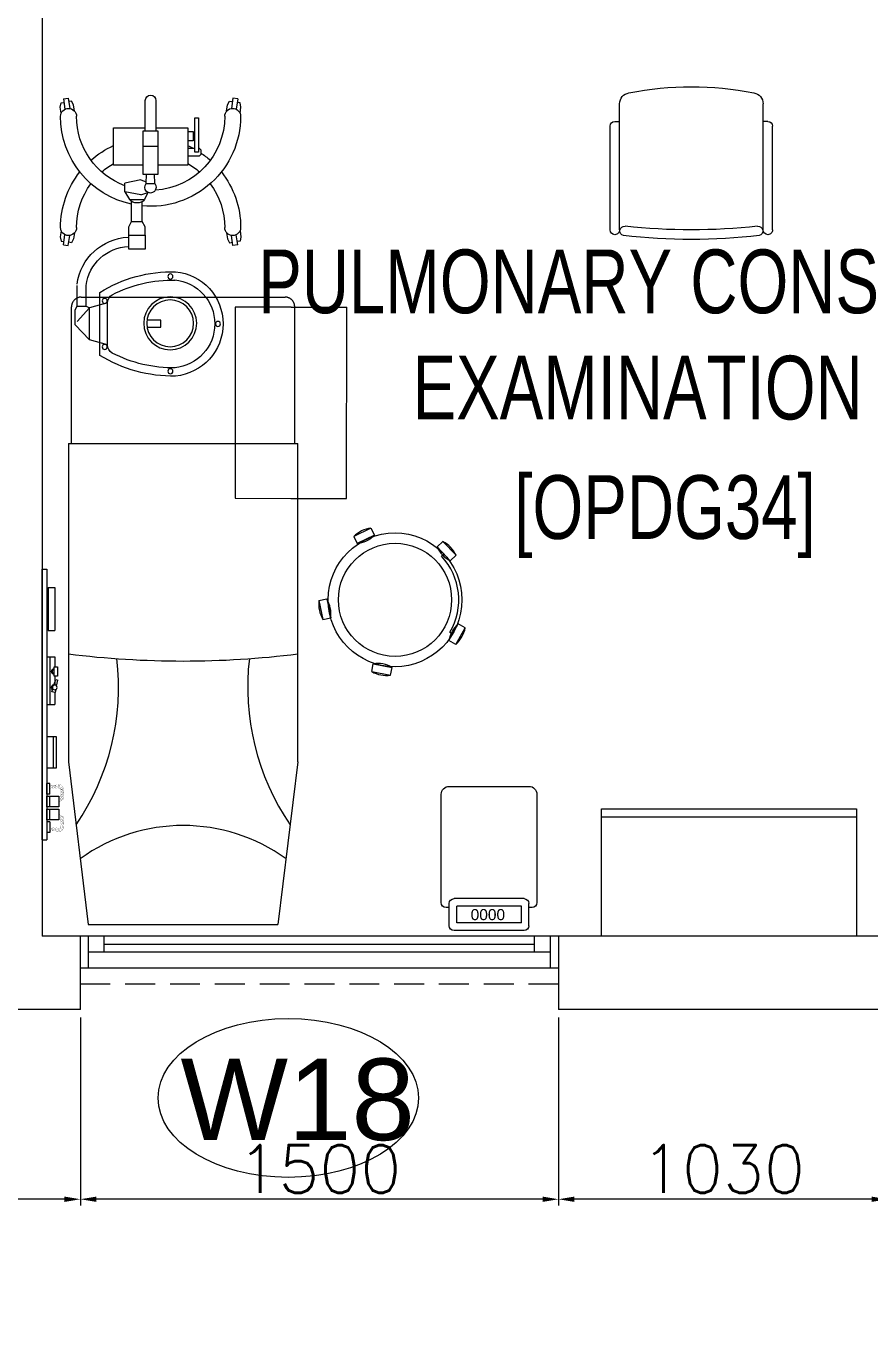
# Model space of a CAD drawing. Header units: millimetres. Extents: x -2143172 to 5255, y -610845 to 279739.
# Drawn here: x -1136854 to -1134207, y -595618 to -591531 of the extents above; entities that cross this region are included whole.
import ezdxf

# ---------------------------------------------------------------- set-up
doc = ezdxf.new("R2010")
doc.units = ezdxf.units.MM
doc.header["$LTSCALE"] = 30
doc.linetypes.add('HIDDEN', pattern=[9.525, 6.35, -3.175])
doc.linetypes.add('HIDDEN2', pattern=[0.1875, 0.125, -0.0625])
doc.layers.get('0').update_dxf_attribs({"lineweight": 5})
doc.layers.get('Defpoints').update_dxf_attribs({"lineweight": 5})
for name, color, linetype, lineweight in [('72_EGR_BASE_TEXT', 7, 'Continuous', 5), ('Al Window tag', 5, 'Continuous', 5), ('Aluminum', 7, 'Continuous', 5), ('dims.', 152, 'Continuous', 5), ('LOADING', 163, 'Continuous', 5), ('Proj', 7, 'HIDDEN2', 5), ('Walls', 32, 'Continuous', 5)]:
    doc.layers.add(name, color=color, linetype=linetype, lineweight=lineweight)
doc.styles.add('SIMPLEX', font='SIMPLEX.shx', dxfattribs={"height": 150})
doc.styles.get("Standard").update_dxf_attribs({"font": ''})
doc.styles.add('TTLB-A0-JeddahDP$0$swis721', font='swiss.ttf')
doc.styles.add('X3G_ENTITY_2587E0', font='swisscl.ttf', dxfattribs={"height": 200})
doc.styles.add('X3G_ENTITY_258862', font='swisscl.ttf', dxfattribs={"height": 200})
doc.styles.get('Standard').set_extended_font_data('@Arial Unicode MS')
doc.dimstyles.new('Buk', dxfattribs={"dimtxt": 150, "dimasz": 50, "dimexe": 20, "dimexo": 25, "dimgap": 20, "dimtad": 1, "dimdec": 0, "dimrnd": 5, "dimdsep": 46, "dimtxsty": 'SIMPLEX', "dimcen": 0, "dimdle": 20, "dimclrd": 256, "dimclre": 256, "dimclrt": 256, "dimadec": 0, "dimazin": 0, "dimtfac": 0.0075, "dimtdec": 0, "dimtmove": 1, "dimatfit": 2, "dimldrblk": 'ARCHTICK', "dimfxl": 1, "dimtolj": 1, "dimtzin": 0, "dimlwd": -1, "dimlwe": -1, "dimarcsym": 0})

# ---------------------------------------------------------------- blocks, each defined once
blk = doc.blocks.new('*D782')
at = {"layer": 'Defpoints', "color": 0, "transparency": 16777216}
for p in [(-1135184, -594618.1), (-1135184, -595214), (-1134151.8, -595618.1)]:
    blk.add_point(p, dxfattribs=at)
at = {"layer": 'dims.', "linetype": 'Continuous', "transparency": 16777216}
for p, q in [((-1135184, -594643.1), (-1135184, -595234)), ((-1134151.8, -595593.1), (-1134151.8, -595194))]:
    blk.add_line(p, q, dxfattribs=at)
at = {"layer": 'dims.', "transparency": 16777216}
blk.add_line((-1134201.8, -595214), (-1135134, -595214), dxfattribs=at)
for points in [[(-1135134, -595205.7), (-1135134, -595222.4), (-1135184, -595214)], [(-1134201.8, -595205.7), (-1134201.8, -595222.4), (-1134151.8, -595214)]]:
    blk.add_solid(points, dxfattribs=at)
at = {"layer": 'dims.', "transparency": 16777216, "insert": (-1134667.9, -595119), "char_height": 150, "attachment_point": 5, "style": 'SIMPLEX'}
blk.add_mtext('\\A1;1030', dxfattribs=at)
blk = doc.blocks.new('_ArchTick')
at = {"color": 0, "linetype": 'ByBlock', "const_width": 0.15}
blk.add_lwpolyline([(-0.5, -0.5), (0.5, 0.5)], dxfattribs=at)
blk = doc.blocks.new('*D783')
at = {"layer": 'Defpoints', "color": 0, "transparency": 16777216}
for p in [(-1136684, -594618.1), (-1135184, -594618.1), (-1136684, -595214)]:
    blk.add_point(p, dxfattribs=at)
at = {"layer": 'dims.', "linetype": 'Continuous', "transparency": 16777216}
for p, q in [((-1136684, -594643.1), (-1136684, -595234)), ((-1135184, -594643.1), (-1135184, -595234))]:
    blk.add_line(p, q, dxfattribs=at)
at = {"layer": 'dims.', "transparency": 16777216}
blk.add_line((-1135234, -595214), (-1136634, -595214), dxfattribs=at)
for points in [[(-1136634, -595205.7), (-1136634, -595222.4), (-1136684, -595214)], [(-1135234, -595205.7), (-1135234, -595222.4), (-1135184, -595214)]]:
    blk.add_solid(points, dxfattribs=at)
at = {"layer": 'dims.', "transparency": 16777216, "insert": (-1135934, -595119), "char_height": 150, "attachment_point": 5, "style": 'SIMPLEX'}
blk.add_mtext('\\A1;1500', dxfattribs=at)
blk = doc.blocks.new('*D784')
at = {"layer": 'Defpoints', "color": 0, "transparency": 16777216}
for p in [(-1137544, -594618.1), (-1136684, -594618.1), (-1137544, -595214)]:
    blk.add_point(p, dxfattribs=at)
at = {"layer": 'dims.', "linetype": 'Continuous', "transparency": 16777216}
for p, q in [((-1137544, -594643.1), (-1137544, -595234)), ((-1136684, -594643.1), (-1136684, -595234))]:
    blk.add_line(p, q, dxfattribs=at)
at = {"layer": 'dims.', "transparency": 16777216}
blk.add_line((-1136734, -595214), (-1137494, -595214), dxfattribs=at)
for points in [[(-1137494, -595205.7), (-1137494, -595222.4), (-1137544, -595214)], [(-1136734, -595205.7), (-1136734, -595222.4), (-1136684, -595214)]]:
    blk.add_solid(points, dxfattribs=at)
at = {"layer": 'dims.', "transparency": 16777216, "insert": (-1137114, -595119), "char_height": 150, "attachment_point": 5, "style": 'SIMPLEX'}
blk.add_mtext('\\A1;860', dxfattribs=at)
blk = doc.blocks.new('A$C69883648')
at = {"layer": 'Al Window tag'}
blk.add_ellipse((0, 0), major_axis=(408.6, 0), ratio=0.610025, dxfattribs=at)
at = {"layer": 'Al Window tag', "insert": (-338.2, 123.8, 0), "char_height": 256, "attachment_point": 1, "style": 'TTLB-A0-JeddahDP$0$swis721'}
blk.add_mtext_dynamic_manual_height_columns('W18', width=1569.457, gutter_width=9406.5, heights=[480.3], dxfattribs=at)
blk = doc.blocks.new('GF21016-P')
at = {"color": 0, "extrusion": (-1.24384e-09, -1.20261e-09, -1)}
for p, q in [((0.0128, 0.0179), (0.0128, 0.4136)), ((0.4628, 0.0179), (0.4628, 0.4136)), ((-0.0172, 0.0179), (-0.0172, 0.3435)), ((-0.0022, 0.3585), (0.0128, 0.3585)), ((0.4778, 0.3585), (0.4628, 0.3585)), ((0.4928, 0.0179), (0.4928, 0.3435)), ((0.4778, 0.0029), (0.4778, 0.0029))]:
    blk.add_line(p, q, dxfattribs=at)
for centre, radius, start, end in [((-0.2378, -0.5362), 1.0036, 78.7568, 101.2432), ((-0.0478, 0.4136), 0.035, 0, 80.6557), ((-0.4278, 0.4136), 0.035, 99.3443, 180), ((0.0022, 0.3435), 0.015, 0, 90), ((-0.4778, 0.3435), 0.015, 90, 180), ((0.0022, 0.0179), 0.015, 270, 0), ((0.0022, 0.0179), 0.015, 180, 270), ((-0.0284, 0.0145), 0.015, 284.3864, 95.5209), ((-0.2378, 1.8734), 1.8855, 263.5119, 276.4881), ((-0.2378, 1.8928), 1.8749, 263.6341, 276.3659), ((-0.4471, 0.0145), 0.015, 84.4791, 255.6136), ((-0.4778, 0.0179), 0.015, 270, 0), ((-0.4778, 0.0179), 0.015, 180, 270)]:
    blk.add_arc(centre, radius, start, end, dxfattribs=at)
blk = doc.blocks.new('GF21027-P')
at = {"color": 0}
for p, q in [((0.4, 0.4), (-0.4, 0.4)), ((-0.4, 0.4), (-0.4, 0)), ((0.4, 0), (0.4, 0.4)), ((-0.4, 0.025), (0.4, 0.025)), ((-0.4, 0), (0.4, 0))]:
    blk.add_line(p, q, dxfattribs=at)
blk = doc.blocks.new('HF13461A-P')
at = {"layer": 'LOADING'}
for p, q in [((0.2579, 0.4503), (0.0379, 0.4503)), ((0.0229, 0.4353), (0.0229, 0.3653)), ((0.2493, 0.4266), (0.0466, 0.4266)), ((0.0466, 0.4266), (0.0466, 0.3739)), ((0.2493, 0.4266), (0.2493, 0.3739)), ((0.2729, 0.4353), (0.2729, 0.3653)), ((0.0229, 0.3778), (0.0129, 0.3778)), ((0.2493, 0.3739), (0.0466, 0.3739)), ((0.2829, 0.3778), (0.2729, 0.3778)), ((-0.0021, 0.3628), (-0.0021, 0.0228)), ((0.2579, 0.3503), (0.0379, 0.3503)), ((0.2979, 0.0228), (0.2979, 0.3628)), ((0.0229, -0.0022), (0.2729, -0.0022))]:
    blk.add_line(p, q, dxfattribs=at)
for centre, radius, start, end in [((0.0379, 0.4353), 0.015, 90, 180), ((0.2579, 0.4353), 0.015, 0, 90), ((0.0129, 0.3628), 0.015, 90, 180), ((0.2829, 0.3628), 0.015, 0, 90), ((0.0379, 0.3653), 0.015, 180, 270), ((0.2579, 0.3653), 0.015, 270, 0), ((0.0229, 0.0228), 0.025, 180, 270), ((0.2729, 0.0228), 0.025, 270, 0)]:
    blk.add_arc(centre, radius, start, end, dxfattribs=at)
blk.add_text('0000', height=0.03477, dxfattribs=at).set_placement((0.0901, 0.3829))
blk = doc.blocks.new('ME19011A-P')
for p, q in [((-0.425, 0), (0.425, 0)), ((-0.425, 0), (-0.425, -0.015)), ((0.425, 0), (0.425, -0.015)), ((-0.425, -0.015), (0.425, -0.015)), ((-0.3675, -0.0198), (-0.2325, -0.0198)), ((-0.3675, -0.0198), (-0.3675, -0.0399)), ((-0.3675, -0.0399), (-0.2325, -0.0399)), ((-0.36, -0.015), (-0.36, -0.0198)), ((-0.24, -0.015), (-0.24, -0.0198)), ((-0.2325, -0.0198), (-0.2325, -0.0399)), ((-0.15, -0.015), (-0.15, -0.04)), ((-0.15, -0.025), (0, -0.025)), ((-0.15, -0.04), (-0.1187, -0.04)), ((-0.0887, -0.04), (-0.0637, -0.04)), ((-0.0606, -0.0371), (-0.0787, -0.0432)), ((-0.0402, -0.0312), (-0.0496, -0.0337)), ((-0.047, -0.0434), (-0.0376, -0.0409)), ((-0.0376, -0.0409), (-0.0402, -0.0312)), ((-0.0379, -0.04), (0, -0.04)), ((0, -0.015), (0, -0.04)), ((0.1, -0.015), (0.1, -0.045)), ((0.1, -0.035), (0.2, -0.035)), ((0.2, -0.045), (0.2, -0.015)), ((0.2818, -0.015), (0.2484, -0.015)), ((0.2484, -0.0243), (0.2484, -0.015)), ((0.2818, -0.0243), (0.2484, -0.0243)), ((0.2818, -0.0243), (0.2818, -0.015)), ((0.3211, -0.015), (0.2877, -0.015)), ((0.2877, -0.015), (0.2877, -0.0531)), ((0.3211, -0.0243), (0.2877, -0.0243)), ((0.3211, -0.0531), (0.3211, -0.015)), ((0.3623, -0.015), (0.3289, -0.015)), ((0.3289, -0.015), (0.3289, -0.0531)), ((0.3623, -0.0243), (0.3289, -0.0243)), ((0.3623, -0.0531), (0.3623, -0.015)), ((0.3682, -0.0243), (0.3682, -0.015)), ((0.3682, -0.015), (0.4016, -0.015)), ((0.3682, -0.0243), (0.4016, -0.0243)), ((0.4016, -0.0243), (0.4016, -0.015)), ((-0.0787, -0.0432), (-0.077, -0.0497)), ((-0.0582, -0.046), (-0.077, -0.0497)), ((0.1, -0.045), (0.2, -0.045)), ((0.2877, -0.0531), (0.3211, -0.0531)), ((0.3289, -0.0531), (0.3623, -0.0531))]:
    blk.add_line(p, q)
blk.add_lwpolyline([(-0.1187, -0.0482), (-0.0887, -0.0482), (-0.0887, -0.0382), (-0.1187, -0.0382)], close=True)
at = {"color": 8, "const_width": 0.000601}
for points in [[(0.3044, -0.0531, -0.184574), (0.2977, -0.0636, -1.44364), (0.2961, -0.0581, -0.837915), (0.2969, -0.0664, -0.30536), (0.2839, -0.062, -1.584726), (0.2894, -0.0609, -0.253153), (0.2827, -0.0684, -0.874198), (0.2775, -0.0585, -0.915253), (0.2791, -0.0658, -0.223821), (0.2683, -0.0644, -1.703343), (0.272, -0.0597, -0.588962), (0.2621, -0.068, -0.717795), (0.2625, -0.0581, -0.983104), (0.2645, -0.0644, -0.326362), (0.2534, -0.0609, -0.758716), (0.2609, -0.0514, -0.906186), (0.2593, -0.0565, -0.189488), (0.2526, -0.0522, -0.7948), (0.2613, -0.0423, -1.223996), (0.2574, -0.047, -0.072149), (0.2534, -0.0403, -0.645886), (0.2609, -0.0324, -1.366917), (0.2574, -0.0371, -0.078415), (0.2542, -0.0308, -0.723006), (0.2613, -0.0256, -1.105484), (0.2582, -0.0292, -0.221197), (0.2566, -0.0243, -0.221197)], [(0.3456, -0.0531, 0.184574), (0.3523, -0.0636, 1.44364), (0.3539, -0.0581, 0.837915), (0.3531, -0.0664, 0.30536), (0.3661, -0.062, 1.584726), (0.3606, -0.0609, 0.253153), (0.3673, -0.0684, 0.874198), (0.3725, -0.0585, 0.915253), (0.3709, -0.0658, 0.223821), (0.3817, -0.0644, 1.703343), (0.378, -0.0597, 0.588962), (0.3879, -0.068, 0.717795), (0.3875, -0.0581, 0.983104), (0.3855, -0.0644, 0.326362), (0.3966, -0.0609, 0.758716), (0.3891, -0.0514, 0.906186), (0.3907, -0.0565, 0.189488), (0.3974, -0.0522, 0.7948), (0.3887, -0.0423, 1.223996), (0.3926, -0.047, 0.072149), (0.3966, -0.0403, 0.645886), (0.3891, -0.0324, 1.366917), (0.3926, -0.0371, 0.078415), (0.3958, -0.0308, 0.723006), (0.3887, -0.0256, 1.105484), (0.3918, -0.0292, 0.221197), (0.3934, -0.0243, 0.221197)]]:
    blk.add_lwpolyline(points, format="xyb", dxfattribs=at)
blk.add_circle((-0.0537, -0.04), 0.0075)
for centre, radius, start, end in [((-0.1037, -0.04), 0.01, 10.4593, 169.5407), ((-0.1037, -0.04), 0.0075, 14.0075, 165.9925), ((-0.0537, -0.04), 0.01, 45, 180)]:
    blk.add_arc(centre, radius, start, end)
blk = doc.blocks.new('M.44.57.64')
at = {"layer": 'LOADING', "xscale": 1000.000000000002, "yscale": 1000.000000000002, "zscale": 1000.000000000002, "rotation": 225.9999036123427}
blk.add_blockref('ME19011A-P', (-80806.9, 16720.7), dxfattribs=at)
blk = doc.blocks.new('HF10037B-P')
at = {"color": 0}
for p, q in [((0.2459, 0.134), (0.1859, 0.134)), ((0.1859, 0.134), (0.1859, 0.109)), ((0.2459, 0.134), (0.2459, 0.109)), ((0.2459, 0.109), (0.1859, 0.109)), ((0, 0), (-0.0142, -0.0583)), ((0, 0), (0.0243, -0.0059)), ((0.0243, -0.0059), (0.01, -0.0642)), ((0.4069, -0.0417), (0.4165, -0.0387)), ((0.4071, -0.0094), (0.431, -0.0018)), ((0.4071, -0.0094), (0.4255, -0.0665)), ((0.431, -0.0018), (0.4493, -0.0589)), ((-0.0142, -0.0583), (0.01, -0.0642)), ((0.4255, -0.0665), (0.4493, -0.0589)), ((0.0524, -0.2725), (0.0674, -0.2525)), ((0.0524, -0.2725), (0.1004, -0.3085)), ((0.0674, -0.2525), (0.1154, -0.2885)), ((0.3125, -0.2897), (0.362, -0.2558)), ((0.3266, -0.3103), (0.3761, -0.2764)), ((0.3267, -0.268), (0.3323, -0.2763)), ((0.3761, -0.2764), (0.362, -0.2558)), ((0.1004, -0.3085), (0.1154, -0.2885)), ((0.3266, -0.3103), (0.3125, -0.2897))]:
    blk.add_line(p, q, dxfattribs=at)
for radius in [0.21, 0.1775]:
    blk.add_circle((0.2161, -0.1014), radius, dxfattribs=at)
for centre, radius, start, end in [((0.2159, 0.0465), 0.0925, 71.0754, 108.9246), ((0.2159, 0.1965), 0.0925, 251.0754, 288.9246), ((0.0779, -0.0499), 0.0925, 147.3419, 185.1912), ((-0.0678, -0.0143), 0.0925, 327.3419, 5.1912), ((0.4996, -0.0113), 0.0925, 178.8412, 216.6904), ((0.3568, -0.057), 0.0925, 358.8412, 36.6904), ((0.2161, -0.1014), 0.2, 303.6037, 17.3657), ((0.1289, -0.2205), 0.0925, 214.1875, 252.0368), ((0.0389, -0.3404), 0.0925, 34.1875, 72.0368), ((0.3867, -0.3449), 0.0925, 105.5121, 143.3614), ((0.3019, -0.2212), 0.0925, 285.5121, 323.3614)]:
    blk.add_arc(centre, radius, start, end, dxfattribs=at)
blk = doc.blocks.new('HF13902-P')
at = {"color": 8, "linetype": 'HIDDEN'}
for p, q in [((-0.35, -0.6824), (-0.35, -1.1124)), ((0.35, -0.6824), (0.35, -1.1124)), ((0.32, -1.1424), (-0.32, -1.1424))]:
    blk.add_line(p, q, dxfattribs=at)
at = {"linetype": 'Continuous'}
for points in [[(0.36, -0.5224), (0.36, -0.5224), (0.36, -0.5224), (0.36, -0.5224), (0.36, -0.5224), (0.36, -0.5224), (0.36, -0.5224), (0.36, -0.5224), (0.36, -0.5224), (0.36, -0.5224), (0.36, -0.5224), (0.36, -0.5224), (0.36, -0.5224), (0.36, -0.5224), (0.36, -0.5224), (0.36, -0.5224), (0.36, -0.5224), (0.36, -0.5224), (0.36, -0.5224), (0.36, -0.5224), (0.36, -0.5224), (0.36, -0.5224), (0.36, -0.5224), (0.36, -0.5224), (0.36, -0.5224), (0.36, -0.5224), (0.36, -0.5224), (0.36, -0.5224), (0.36, -0.5224), (0.36, -0.5224), (0.36, -0.5224), (0.36, -0.5224), (0.36, -0.5224), (0.36, -0.5224), (0.36, -0.5224), (0.36, -0.5224), (0.36, -0.5224), (0.36, -0.5224), (0.36, -0.5224), (0.36, -0.5224), (0.36, -0.5224), (0.36, -0.5224), (0.36, -0.5224), (0.36, -0.5224), (0.36, -0.5224), (0.36, -0.5224), (0.36, -0.5224), (0.36, -0.5224), (0.36, -0.5224), (0.36, -0.5224), (0.36, -0.5224), (0.36, -0.5224), (0.36, -0.5224), (0.36, -0.5224), (0.36, -0.5224), (0.36, -0.5224), (0.36, -0.5224), (0.36, -0.5224), (0.36, -0.5224), (0.36, -0.5224), (0.36, -0.5224), (0.36, -0.5224), (0.36, -0.5224), (0.36, -0.5224), (0.36, -0.5224), (0.36, -0.5224), (0.36, -0.5224), (0.36, -0.5224), (0.36, -0.5224), (0.36, -0.5224), (0.36, -0.5224), (0.36, -0.5224), (0.36, -0.5224), (0.36, -0.5224), (0.36, -0.5224), (0.36, -0.5224), (0.36, -0.5224), (0.36, -0.5224), (0.36, -0.5224), (0.36, -0.5224), (0.36, -0.5224), (0.36, -0.5224), (0.36, -0.5224), (0.36, -0.5224), (0.36, -0.5224), (0.36, -0.5224), (0.36, -0.5224), (0.36, -0.5224), (0.36, -0.5224), (0.36, -0.5224), (0.36, -0.5224), (0.36, -0.5224), (0.36, -0.5224), (0.36, -0.5224), (0.36, -0.5224), (0.36, -0.5224), (0.36, -0.5224), (0.36, -0.5224), (0.36, -0.5224), (0.36, -0.5224), (0.36, -0.5224), (0.36, -0.5224), (0.36, -0.5224), (0.36, -0.5224), (0.36, -0.5224), (0.36, -0.5224), (0.36, -0.5224), (0.36, -0.5224), (0.36, -0.5224), (0.36, -0.5224), (0.36, -0.5224), (0.36, -0.5224), (0.36, -0.5224), (0.36, -0.5224), (0.36, -0.5224), (0.36, -0.5224), (0.36, -0.5224), (0.36, -0.5224), (0.36, -0.5224), (0.36, -0.5224), (0.36, -0.5224), (0.36, -0.5224), (0.36, -0.5224), (0.36, -0.5224), (0.36, -0.5224), (0.36, -0.5224), (0.36, -0.5224), (0.36, -0.5224), (0.36, -0.5224), (0.36, -0.5224), (0.36, -0.5224), (0.36, -0.5224), (0.36, -0.5224), (0.36, -0.5224), (0.36, -0.5224), (0.36, -0.5224), (0.36, -0.5224), (0.36, -0.5224), (0.36, -0.5224), (0.36, -0.5224), (0.36, -0.5224), (0.36, -0.5224), (0.36, -0.5224), (0.36, -0.5224), (0.36, -0.5224), (0.36, -0.5224), (0.36, -0.5224), (0.36, -0.5224), (0.36, -0.5224), (0.36, -0.5224), (0.36, -0.5224), (0.36, -0.5224), (0.36, -0.5224), (0.36, -0.5224), (0.36, -0.5224), (0.36, -0.5224), (0.36, -0.5224), (0.36, -0.5224), (0.36, -0.5224), (0.36, -0.5224), (0.36, -0.5224), (0.36, -0.5224), (0.36, -0.5224), (0.36, -0.5224), (0.36, -0.5224), (0.36, -0.5224), (0.36, -0.5224), (0.36, -0.5224), (0.36, -0.5224), (0.36, -0.5224), (0.36, -0.5224), (0.36, -0.5224), (0.36, -0.5224), (0.36, -0.5224), (0.36, -0.5224), (0.36, -0.5224), (0.36, -0.5224), (0.36, -0.5224), (0.36, -0.5224), (0.36, -0.5224), (0.36, -0.5224), (0.36, -0.5224), (0.36, -0.5224), (0.36, -0.5224), (0.36, -0.5224), (0.36, -0.5224), (0.36, -0.5224), (0.36, -0.5224), (0.36, -0.5224), (0.36, -0.5224), (0.36, -0.5224), (0.36, -0.5224), (0.36, -0.5224), (0.36, -0.5224), (0.36, -0.5224), (0.36, -0.5224), (0.36, -0.5224), (0.36, -0.5224), (0.36, -0.5224), (0.36, -0.5224), (0.36, -0.5224), (0.36, -0.5224), (0.36, -0.5224), (0.36, -0.5224), (0.36, -0.5224), (0.36, -0.5224), (0.36, -0.5224), (0.36, -0.5224), (0.36, -0.5224), (0.36, -0.5224), (0.36, -0.5224), (0.36, -0.5224), (0.36, -0.5224), (0.36, -0.5224), (0.36, -0.5224), (0.36, -0.5224), (0.36, -0.5224), (0.36, -0.5224), (0.36, -0.5224)], [(0.36, -0.5224), (0.36, -0.5224), (0.36, -0.5224), (0.36, -0.5224), (0.36, -0.5224), (0.36, -0.5224), (0.36, -0.5224), (0.36, -0.5224), (0.36, -0.5224), (0.36, -0.5224), (0.36, -0.5224), (0.36, -0.5224), (0.36, -0.5224), (0.36, -0.5224), (0.36, -0.5224), (0.36, -0.5224), (0.36, -0.5224), (0.36, -0.5224), (0.36, -0.5224), (0.36, -0.5224), (0.36, -0.5224), (0.36, -0.5224), (0.36, -0.5224), (0.36, -0.5224), (0.36, -0.5224), (0.36, -0.5224), (0.36, -0.5224), (0.36, -0.5224), (0.36, -0.5224), (0.36, -0.5224), (0.36, -0.5224), (0.36, -0.5224), (0.36, -0.5224), (0.36, -0.5224), (0.36, -0.5224), (0.36, -0.5224), (0.36, -0.5224), (0.36, -0.5224), (0.36, -0.5224), (0.36, -0.5224), (0.36, -0.5224), (0.36, -0.5224), (0.36, -0.5224), (0.36, -0.5224), (0.36, -0.5224), (0.36, -0.5224), (0.36, -0.5224), (0.36, -0.5224), (0.36, -0.5224), (0.36, -0.5224), (0.36, -0.5224), (0.36, -0.5224), (0.36, -0.5224), (0.36, -0.5224), (0.36, -0.5224), (0.36, -0.5224), (0.36, -0.5224), (0.36, -0.5224), (0.36, -0.5224), (0.36, -0.5224), (0.36, -0.5224), (0.36, -0.5224), (0.36, -0.5224), (0.36, -0.5224), (0.36, -0.5224), (0.36, -0.5224), (0.36, -0.5224), (0.36, -0.5224), (0.36, -0.5224), (0.36, -0.5224), (0.36, -0.5224), (0.36, -0.5224), (0.36, -0.5224), (0.36, -0.5224), (0.36, -0.5224), (0.36, -0.5224), (0.36, -0.5224), (0.36, -0.5224), (0.36, -0.5224), (0.36, -0.5224), (0.36, -0.5224), (0.36, -0.5224), (0.36, -0.5224), (0.36, -0.5224), (0.36, -0.5224), (0.36, -0.5224), (0.36, -0.5224), (0.36, -0.5224), (0.36, -0.5224), (0.36, -0.5224), (0.36, -0.5224), (0.36, -0.5224), (0.36, -0.5224), (0.36, -0.5224), (0.36, -0.5224), (0.36, -0.5224), (0.36, -0.5224), (0.36, -0.5224), (0.36, -0.5224), (0.36, -0.5224), (0.36, -0.5224), (0.36, -0.5224), (0.36, -0.5224), (0.36, -0.5224), (0.36, -0.5224), (0.36, -0.5224), (0.36, -0.5224), (0.36, -0.5224), (0.36, -0.5224), (0.36, -0.5224), (0.36, -0.5224), (0.36, -0.5224), (0.36, -0.5224), (0.36, -0.5224), (0.36, -0.5224), (0.36, -0.5224), (0.36, -0.5224), (0.36, -0.5224), (0.36, -0.5224), (0.36, -0.5224), (0.36, -0.5224), (0.36, -0.5224), (0.36, -0.5224), (0.36, -0.5224), (0.36, -0.5224), (0.36, -0.5224), (0.36, -0.5224), (0.36, -0.5224), (0.36, -0.5224), (0.36, -0.5224), (0.36, -0.5224), (0.36, -0.5224), (0.36, -0.5224), (0.36, -0.5224), (0.36, -0.5224), (0.36, -0.5224), (0.36, -0.5224), (0.36, -0.5224), (0.36, -0.5224), (0.36, -0.5224), (0.36, -0.5224), (0.36, -0.5224), (0.36, -0.5224), (0.36, -0.5224), (0.36, -0.5224), (0.36, -0.5224), (0.36, -0.5224), (0.36, -0.5224), (0.36, -0.5224), (0.36, -0.5224), (0.36, -0.5224), (0.36, -0.5224), (0.36, -0.5224), (0.36, -0.5224), (0.36, -0.5224), (0.36, -0.5224), (0.36, -0.5224), (0.36, -0.5224), (0.36, -0.5224), (0.36, -0.5224), (0.36, -0.5224), (0.36, -0.5224), (0.36, -0.5224), (0.36, -0.5224), (0.36, -0.5224), (0.36, -0.5224), (0.36, -0.5224), (0.36, -0.5224), (0.36, -0.5224), (0.36, -0.5224), (0.36, -0.5224), (0.36, -0.5224), (0.36, -0.5224), (0.36, -0.5224), (0.36, -0.5224), (0.36, -0.5224), (0.36, -0.5224), (0.36, -0.5224), (0.36, -0.5224), (0.36, -0.5224), (0.36, -0.5224), (0.36, -0.5224), (0.36, -0.5224), (0.36, -0.5224), (0.36, -0.5224), (0.36, -0.5224), (0.36, -0.5224), (0.36, -0.5224), (0.36, -0.5224), (0.36, -0.5224), (0.36, -0.5224), (0.36, -0.5224), (0.36, -0.5224), (0.36, -0.5224), (0.36, -0.5224), (0.36, -0.5224), (0.36, -0.5224), (0.36, -0.5224), (0.36, -0.5224), (0.36, -0.5224), (0.36, -0.5224), (0.36, -0.5224), (0.36, -0.5224), (0.36, -0.5224), (0.36, -0.5224), (0.36, -0.5224), (0.36, -0.5224), (0.36, -0.5224), (0.36, -0.5224), (0.36, -0.5224), (0.36, -0.5224), (0.36, -0.5224), (0.36, -0.5224), (0.36, -0.5224)], [(0.36, -0.5224), (0.36, -0.5224), (0.36, -0.5224), (0.36, -0.5224), (0.36, -0.5224), (0.36, -0.5224), (0.36, -0.5224), (0.36, -0.5224), (0.36, -0.5224), (0.36, -0.5224), (0.36, -0.5224), (0.36, -0.5224), (0.36, -0.5224), (0.36, -0.5224), (0.36, -0.5224), (0.36, -0.5224), (0.36, -0.5224), (0.36, -0.5224), (0.36, -0.5224), (0.36, -0.5224), (0.36, -0.5224), (0.36, -0.5224), (0.36, -0.5224), (0.36, -0.5224), (0.36, -0.5224), (0.36, -0.5224), (0.36, -0.5224), (0.36, -0.5224), (0.36, -0.5224), (0.36, -0.5224), (0.36, -0.5224), (0.36, -0.5224), (0.36, -0.5224), (0.36, -0.5224), (0.36, -0.5224), (0.36, -0.5224), (0.36, -0.5224), (0.36, -0.5224), (0.36, -0.5224), (0.36, -0.5224), (0.36, -0.5224), (0.36, -0.5224), (0.36, -0.5224), (0.36, -0.5224), (0.36, -0.5224), (0.36, -0.5224), (0.36, -0.5224), (0.36, -0.5224), (0.36, -0.5224), (0.36, -0.5224), (0.36, -0.5224), (0.36, -0.5224), (0.36, -0.5224), (0.36, -0.5224), (0.36, -0.5224), (0.36, -0.5224), (0.36, -0.5224), (0.36, -0.5224), (0.36, -0.5224), (0.36, -0.5224), (0.36, -0.5224), (0.36, -0.5224), (0.36, -0.5224), (0.36, -0.5224), (0.36, -0.5224), (0.36, -0.5224), (0.36, -0.5224), (0.36, -0.5224), (0.36, -0.5224), (0.36, -0.5224), (0.36, -0.5224), (0.36, -0.5224), (0.36, -0.5224), (0.36, -0.5224), (0.36, -0.5224), (0.36, -0.5224), (0.36, -0.5224), (0.36, -0.5224), (0.36, -0.5224), (0.36, -0.5224), (0.36, -0.5224), (0.36, -0.5224), (0.36, -0.5224), (0.36, -0.5224), (0.36, -0.5224), (0.36, -0.5224), (0.36, -0.5224), (0.36, -0.5224), (0.36, -0.5224), (0.36, -0.5224), (0.36, -0.5224), (0.36, -0.5224), (0.36, -0.5224), (0.36, -0.5224), (0.36, -0.5224), (0.36, -0.5224), (0.36, -0.5224), (0.36, -0.5224), (0.36, -0.5224), (0.36, -0.5224), (0.36, -0.5224), (0.36, -0.5224), (0.36, -0.5224), (0.36, -0.5224), (0.36, -0.5224), (0.36, -0.5224), (0.36, -0.5224), (0.36, -0.5224), (0.36, -0.5224), (0.36, -0.5224), (0.36, -0.5224), (0.36, -0.5224), (0.36, -0.5224), (0.36, -0.5224), (0.36, -0.5224), (0.36, -0.5224), (0.36, -0.5224), (0.36, -0.5224), (0.36, -0.5224), (0.36, -0.5224), (0.36, -0.5224), (0.36, -0.5224), (0.36, -0.5224), (0.36, -0.5224), (0.36, -0.5224), (0.36, -0.5224), (0.36, -0.5224), (0.36, -0.5224), (0.36, -0.5224), (0.36, -0.5224), (0.36, -0.5224), (0.36, -0.5224), (0.36, -0.5224), (0.36, -0.5224), (0.36, -0.5224), (0.36, -0.5224), (0.36, -0.5224), (0.36, -0.5224), (0.36, -0.5224), (0.36, -0.5224), (0.36, -0.5224), (0.36, -0.5224), (0.36, -0.5224), (0.36, -0.5224), (0.36, -0.5224), (0.36, -0.5224), (0.36, -0.5224), (0.36, -0.5224), (0.36, -0.5224), (0.36, -0.5224), (0.36, -0.5224), (0.36, -0.5224), (0.36, -0.5224), (0.36, -0.5224), (0.36, -0.5224), (0.36, -0.5224), (0.36, -0.5224), (0.36, -0.5224), (0.36, -0.5224), (0.36, -0.5224), (0.36, -0.5224), (0.36, -0.5224), (0.36, -0.5224), (0.36, -0.5224), (0.36, -0.5224), (0.36, -0.5224), (0.36, -0.5224), (0.36, -0.5224), (0.36, -0.5224), (0.36, -0.5224), (0.36, -0.5224), (0.36, -0.5224), (0.36, -0.5224), (0.36, -0.5224), (0.36, -0.5224), (0.36, -0.5224), (0.36, -0.5224), (0.36, -0.5224), (0.36, -0.5224), (0.36, -0.5224), (0.36, -0.5224), (0.36, -0.5224), (0.36, -0.5224), (0.36, -0.5224), (0.36, -0.5224), (0.36, -0.5224), (0.36, -0.5224), (0.36, -0.5224), (0.36, -0.5224), (0.36, -0.5224), (0.36, -0.5224), (0.36, -0.5224), (0.36, -0.5224), (0.36, -0.5224), (0.36, -0.5224), (0.36, -0.5224), (0.36, -0.5224), (0.36, -0.5224), (0.36, -0.5224), (0.36, -0.5224), (0.36, -0.5224), (0.36, -0.5224), (0.36, -0.5224), (0.36, -0.5224), (0.36, -0.5224), (0.36, -0.5224), (0.36, -0.5224), (0.36, -0.5224), (0.36, -0.5224), (0.36, -0.5224), (0.36, -0.5224), (0.36, -0.5224), (0.36, -0.5224), (0.36, -0.5224), (0.36, -0.5224), (0.36, -0.5224), (0.36, -0.5224), (0.36, -0.5224), (0.36, -0.5224), (0.36, -0.5224), (0.36, -0.5224), (0.36, -0.5224), (0.36, -0.5224), (0.36, -0.5224), (0.36, -0.5224), (0.36, -0.5224), (0.36, -0.5224), (0.36, -0.5224), (0.36, -0.5224), (0.36, -0.5224), (0.36, -0.5224), (0.36, -0.5224), (0.36, -0.5224), (0.36, -0.5224), (0.36, -0.5224), (0.36, -0.5224), (0.36, -0.5224), (0.36, -0.5224), (0.36, -0.5224), (0.36, -0.5224), (0.36, -0.5224), (0.36, -0.5224), (0.36, -0.5224), (0.36, -0.5224), (0.36, -0.5224), (0.36, -0.5224), (0.36, -0.5224), (0.36, -0.5224), (0.36, -0.5224), (0.36, -0.5224), (0.36, -0.5224), (0.36, -0.5224), (0.36, -0.5224), (0.36, -0.5224), (0.36, -0.5224), (0.36, -0.5224), (0.36, -0.5224), (0.36, -0.5224), (0.36, -0.5224), (0.36, -0.5224), (0.36, -0.5224), (0.36, -0.5224), (0.36, -0.5224), (0.36, -0.5224), (0.36, -0.5224), (0.36, -0.5224), (0.36, -0.5224), (0.36, -0.5224), (0.36, -0.5224), (0.36, -0.5224), (0.36, -0.5224), (0.36, -0.5224), (0.36, -0.5224), (0.36, -0.5224), (0.36, -0.5224), (0.36, -0.5224), (0.36, -0.5224)]]:
    blk.add_lwpolyline(points, close=True, dxfattribs=at)
for points in [[(0.36, -0.5224), (0.36, -0.5224), (0.36, -0.5224), (0.36, -0.5224), (0.36, -0.5224), (0.36, -0.5224), (0.36, -0.5224), (0.36, -0.5224)], [(0.36, -0.5224), (0.36, -0.5224), (0.36, -0.5224), (0.36, -0.5224), (0.36, -0.5224), (0.36, -0.5224), (0.36, -0.5224), (0.36, -0.5224), (0.36, -0.5224), (0.36, -0.5224), (0.36, -0.5224), (0.36, -0.5224), (0.36, -0.5224), (0.36, -0.5224), (0.36, -0.5224), (0.36, -0.5224), (0.36, -0.5224), (0.36, -0.5224), (0.36, -0.5224), (0.36, -0.5224), (0.36, -0.5224), (0.36, -0.5224), (0.36, -0.5224), (0.36, -0.5224), (0.36, -0.5224), (0.36, -0.5224), (0.36, -0.5224), (0.36, -0.5224), (0.36, -0.5224), (0.36, -0.5224), (0.36, -0.5224), (0.36, -0.5224), (0.36, -0.5224), (0.36, -0.5224), (0.36, -0.5224), (0.36, -0.5224), (0.36, -0.5224), (0.36, -0.5224), (0.36, -0.5224), (0.36, -0.5224), (0.36, -0.5224), (0.36, -0.5224), (0.36, -0.5224), (0.36, -0.5224), (0.36, -0.5224), (0.36, -0.5224), (0.36, -0.5224), (0.36, -0.5224), (0.36, -0.5224), (0.36, -0.5224), (0.36, -0.5224), (0.36, -0.5224), (0.36, -0.5224), (0.36, -0.5224), (0.36, -0.5224), (0.36, -0.5224), (0.36, -0.5224), (0.36, -0.5224), (0.36, -0.5224), (0.36, -0.5224), (0.36, -0.5224), (0.36, -0.5224), (0.36, -0.5224), (0.36, -0.5224), (0.36, -0.5224), (0.36, -0.5224), (0.36, -0.5224), (0.36, -0.5224), (0.36, -0.5224), (0.36, -0.5224), (0.36, -0.5224), (0.36, -0.5224), (0.36, -0.5224), (0.36, -0.5224), (0.36, -0.5224), (0.36, -0.5224), (0.36, -0.5224), (0.36, -0.5224), (0.36, -0.5224), (0.36, -0.5224), (0.36, -0.5224), (0.36, -0.5224), (0.36, -0.5224), (0.36, -0.5224), (0.36, -0.5224), (0.36, -0.5224), (0.36, -0.5224), (0.36, -0.5224), (0.36, -0.5224), (0.36, -0.5224), (0.36, -0.5224), (0.36, -0.5224), (0.36, -0.5224), (0.36, -0.5224), (0.36, -0.5224), (0.36, -0.5224), (0.36, -0.5224), (0.36, -0.5224), (0.36, -0.5224), (0.36, -0.5224), (0.36, -0.5224), (0.36, -0.5224), (0.36, -0.5224), (0.36, -0.5224), (0.36, -0.5224), (0.36, -0.5224), (0.36, -0.5224), (0.36, -0.5224), (0.36, -0.5224), (0.36, -0.5224), (0.36, -0.5224)], [(0.36, -0.5224), (0.36, -0.5224), (0.36, -0.5224), (0.36, -0.5224), (0.36, -0.5224), (0.36, -0.5224), (0.36, -0.5224), (0.36, -0.5224), (0.36, -0.5224), (0.36, -0.5224), (0.36, -0.5224), (0.36, -0.5224), (0.36, -0.5224), (0.36, -0.5224), (0.36, -0.5224), (0.36, -0.5224), (0.36, -0.5224)], [(0.36, -0.5224), (0.36, -0.5224), (0.36, -0.5224), (0.36, -0.5224), (0.36, -0.5224), (0.36, -0.5224), (0.36, -0.5224)], [(0.36, -0.5224), (0.36, -0.5224), (0.36, -0.5224), (0.36, -0.5224), (0.36, -0.5224), (0.36, -0.5224), (0.36, -0.5224), (0.36, -0.5224), (0.36, -0.5224), (0.36, -0.5224), (0.36, -0.5224), (0.36, -0.5224)], [(0.36, -0.5224), (0.36, -0.5224), (0.36, -0.5224), (0.36, -0.5224), (0.36, -0.5224), (0.36, -0.5224), (0.36, -0.5224), (0.36, -0.5224), (0.36, -0.5224), (0.36, -0.5224), (0.36, -0.5224), (0.36, -0.5224), (0.36, -0.5224), (0.36, -0.5224), (0.36, -0.5224), (0.36, -0.5224), (0.36, -0.5224), (0.36, -0.5224), (0.36, -0.5224), (0.36, -0.5224), (0.36, -0.5224), (0.36, -0.5224), (0.36, -0.5224), (0.36, -0.5224), (0.36, -0.5224), (0.36, -0.5224), (0.36, -0.5224), (0.36, -0.5224), (0.36, -0.5224), (0.36, -0.5224), (0.36, -0.5224), (0.36, -0.5224), (0.36, -0.5224), (0.36, -0.5224), (0.36, -0.5224), (0.36, -0.5224), (0.36, -0.5224), (0.36, -0.5224), (0.36, -0.5224), (0.36, -0.5224), (0.36, -0.5224), (0.36, -0.5224), (0.36, -0.5224), (0.36, -0.5224), (0.36, -0.5224), (0.36, -0.5224), (0.36, -0.5224), (0.36, -0.5224), (0.36, -0.5224), (0.36, -0.5224), (0.36, -0.5224), (0.36, -0.5224), (0.36, -0.5224), (0.36, -0.5224), (0.36, -0.5224), (0.36, -0.5224), (0.36, -0.5224), (0.36, -0.5224), (0.36, -0.5224), (0.36, -0.5224), (0.36, -0.5224), (0.36, -0.5224), (0.36, -0.5224), (0.36, -0.5224), (0.36, -0.5224), (0.36, -0.5224), (0.36, -0.5224), (0.36, -0.5224), (0.36, -0.5224), (0.36, -0.5224), (0.36, -0.5224), (0.36, -0.5224), (0.36, -0.5224), (0.36, -0.5224), (0.36, -0.5224), (0.36, -0.5224), (0.36, -0.5224), (0.36, -0.5224), (0.36, -0.5224), (0.36, -0.5224), (0.36, -0.5224), (0.36, -0.5224), (0.36, -0.5224), (0.36, -0.5224), (0.36, -0.5224), (0.36, -0.5224), (0.36, -0.5224), (0.36, -0.5224), (0.36, -0.5224)], [(0.36, -0.5224), (0.36, -0.5224), (0.36, -0.5224), (0.36, -0.5224), (0.36, -0.5224), (0.36, -0.5224), (0.36, -0.5224), (0.36, -0.5224), (0.36, -0.5224), (0.36, -0.5224)], [(0.36, -0.5224), (0.36, -0.5224), (0.36, -0.5224), (0.36, -0.5224), (0.36, -0.5224), (0.36, -0.5224), (0.36, -0.5224), (0.36, -0.5224), (0.36, -0.5224), (0.36, -0.5224)], [(0.36, -0.5224), (0.36, -0.5224), (0.36, -0.5224), (0.36, -0.5224), (0.36, -0.5224), (0.36, -0.5224), (0.36, -0.5224), (0.36, -0.5224), (0.36, -0.5224), (0.36, -0.5224), (0.36, -0.5224), (0.36, -0.5224), (0.36, -0.5224), (0.36, -0.5224), (0.36, -0.5224)], [(0.36, -0.5224), (0.36, -0.5224), (0.36, -0.5224), (0.36, -0.5224), (0.36, -0.5224), (0.36, -0.5224), (0.36, -0.5224), (0.36, -0.5224), (0.36, -0.5224), (0.36, -0.5224)], [(0.36, -0.5224), (0.36, -0.5224), (0.36, -0.5224), (0.36, -0.5224), (0.36, -0.5224), (0.36, -0.5224), (0.36, -0.5224)], [(0.36, -0.5224), (0.36, -0.5224), (0.36, -0.5224), (0.36, -0.5224), (0.36, -0.5224), (0.36, -0.5224), (0.36, -0.5224), (0.36, -0.5224), (0.36, -0.5224), (0.36, -0.5224)], [(0.36, -0.5224), (0.36, -0.5224), (0.36, -0.5224), (0.36, -0.5224), (0.36, -0.5224), (0.36, -0.5224), (0.36, -0.5224), (0.36, -0.5224), (0.36, -0.5224), (0.36, -0.5224), (0.36, -0.5224), (0.36, -0.5224), (0.36, -0.5224), (0.36, -0.5224), (0.36, -0.5224), (0.36, -0.5224), (0.36, -0.5224), (0.36, -0.5224)], [(0.36, -0.5224), (0.36, -0.5224), (0.36, -0.5224), (0.36, -0.5224), (0.36, -0.5224), (0.36, -0.5224), (0.36, -0.5224), (0.36, -0.5224), (0.36, -0.5224)]]:
    blk.add_lwpolyline(points, dxfattribs=at)
blk.add_circle((0.36, -0.5224), 0.000000101)
at = {"color": 8}
for centre, radius, start, end in [((0, 1.0679), 0.5515, 234.1788, 305.8212), ((-0.9704, 0.0819), 0.7679, 353.3222, 34.2669), ((0.9704, 0.0819), 0.7679, 145.7331, 186.6778), ((0, -2.9071), 2.9071, 82.8865, 97.1135)]:
    blk.add_arc(centre, radius, start, end, dxfattribs=at)
at = {"color": 8, "linetype": 'HIDDEN'}
for centre, start, end in [((-0.32, -1.1124), 180, 270), ((0.32, -1.1124), 270, 0)]:
    blk.add_arc(centre, 0.03, start, end, dxfattribs=at)
at = {"layer": 'LOADING'}
for p, q in [((-0.36, 0.3161), (-0.2975, 0.8276)), ((0.2975, 0.8276), (-0.2975, 0.8276)), ((0.36, 0.3161), (0.2975, 0.8276)), ((-0.36, 0.3161), (-0.36, -0.6824)), ((0.36, -0.6824), (0.36, 0.3161)), ((0.36, -0.6824), (-0.36, -0.6824))]:
    blk.add_line(p, q, dxfattribs=at)
blk = doc.blocks.new('HF11772-P')
at = {"color": 0, "linetype": 'HIDDEN2'}
for p, q in [((0.6, 0.35), (0, 0.35)), ((0, 0.175), (0, 0.35)), ((0.6, 0.175), (0.6, 0.35))]:
    blk.add_line(p, q, dxfattribs=at)
at = {"color": 0}
for p, q in [((0, 0.175), (0, 0)), ((0.6, 0), (0.6, 0.175)), ((0, 0), (0.6, 0))]:
    blk.add_line(p, q, dxfattribs=at)
blk = doc.blocks.new('mobile light')
at = {"layer": 'LOADING'}
for p, q in [((1882.58, -498.29), (1882.35, -499.8)), ((1882.58, -498.29), (1885.78, -498.78)), ((1883.78, -497.56), (1883.65, -498.45)), ((1885.1, -497.29), (1883.78, -497.56)), ((1887.04, -497.59), (1885.1, -497.29)), ((1923.94, -497.59), (1925.88, -497.29)), ((1928.41, -498.29), (1925.2, -498.78)), ((1925.88, -497.29), (1927.2, -497.56)), ((1927.2, -497.56), (1927.33, -498.45)), ((1928.41, -498.29), (1928.63, -499.8)), ((1882.35, -499.8), (1885.55, -500.28)), ((1883.28, -500.85), (1883.42, -499.96)), ((1884.47, -501.5), (1883.28, -500.85)), ((1886.4, -501.79), (1884.47, -501.5)), ((1924.58, -501.79), (1926.52, -501.5)), ((1928.63, -499.8), (1925.43, -500.28)), ((1926.52, -501.5), (1927.7, -500.85)), ((1927.7, -500.85), (1927.56, -499.96)), ((1947.59, -502.62), (1941.09, -502.62)), ((1948.76, -501.94), (1947.59, -502.62)), ((1947.59, -502.62), (1947.59, -505.45)), ((1948.15, -506.5), (1952.41, -502.55)), ((1953.47, -501.94), (1948.76, -501.94)), ((1958.23, -506.5), (1953.47, -501.94)), ((1947.59, -505.45), (1941.09, -505.45)), ((1946.6, -512.08), (1948.15, -506.5)), ((1947.59, -505.45), (1948.15, -506.5)), ((1958.23, -506.5), (1948.15, -506.5)), ((1959.78, -512.08), (1958.23, -506.5)), ((1963.08, -509.67), (1943.3, -509.67)), ((1959.78, -512.08), (1946.6, -512.08)), ((1908.01, -522.53), (1909, -517.55)), ((1911.69, -517.55), (1909, -517.55)), ((1912.69, -522.53), (1911.69, -517.55)), ((1911.69, -517.55), (1914.17, -518.99)), ((1914.17, -518.99), (1914.17, -523.77)), ((1922.73, -518.8), (1921.08, -519.69)), ((1925.38, -518.8), (1922.73, -518.8)), ((1908.01, -522.53), (1908.62, -524.28)), ((1912.69, -522.53), (1911.9, -524.78)), ((1921.08, -519.69), (1914.74, -519.69)), ((1921.08, -523.01), (1914.77, -523.01)), ((1921.08, -519.69), (1921.08, -523.01)), ((1921.08, -519.69), (1921.08, -523.01)), ((1922.73, -523.93), (1921.08, -523.04)), ((1892.68, -523.97), (1883.05, -523.97)), ((1892.68, -528.06), (1892.68, -523.24)), ((1892.68, -523.24), (1906.16, -523.24)), ((1897.5, -528.06), (1897.5, -523.24)), ((1906.16, -523.24), (1906.16, -528.06)), ((1909.15, -524.25), (1906.16, -524.32)), ((1909.15, -526.94), (1906.16, -526.87)), ((1909.15, -524.25), (1909.15, -526.94)), ((1911.9, -524.78), (1914.17, -523.77)), ((1925.38, -523.93), (1922.73, -523.93)), ((1892.68, -527.34), (1883.05, -527.34)), ((1906.16, -528.06), (1892.68, -528.06)), ((1882.35, -551.47), (1885.55, -550.99)), ((1882.58, -552.98), (1882.35, -551.47)), ((1884.47, -549.77), (1883.28, -550.42)), ((1883.28, -550.42), (1883.42, -551.31)), ((1886.4, -549.48), (1884.47, -549.77)), ((1924.58, -549.48), (1926.52, -549.77)), ((1928.63, -551.47), (1925.43, -550.99)), ((1926.52, -549.77), (1927.7, -550.42)), ((1927.7, -550.42), (1927.56, -551.31)), ((1928.41, -552.98), (1928.63, -551.47)), ((1882.58, -552.98), (1885.78, -552.5)), ((1883.78, -553.71), (1883.65, -552.82)), ((1885.1, -553.98), (1883.78, -553.71)), ((1887.04, -553.69), (1885.1, -553.98)), ((1923.94, -553.69), (1925.88, -553.98)), ((1928.41, -552.98), (1925.2, -552.5)), ((1925.88, -553.98), (1927.2, -553.71)), ((1927.2, -553.71), (1927.33, -552.82))]:
    blk.add_line(p, q, dxfattribs=at)
for points in [[(1903.33, -523.24), (1903.33, -514.02), (1891.61, -514.02), (1891.61, -523.97)], [(1954.27, -524.55), (1954.27, -528.82), (1952.05, -528.82), (1952.05, -524.5)], [(1891.61, -527.34), (1891.61, -537.34), (1903.33, -537.34), (1903.33, -528.06)], [(1892.74, -537.34), (1892.74, -539.04), (1895.76, -539.04), (1895.76, -537.34)], [(1898.05, -537.34), (1898.05, -539.5)], [(1898.05, -540.63), (1898.05, -540.87), (1898.53, -541.35), (1900.02, -541.35), (1900.5, -540.87), (1900.5, -537.34)]]:
    blk.add_lwpolyline(points, dxfattribs=at)
for points in [[(1929.78, -518.8), (1925.38, -518.8), (1925.38, -523.93), (1929.78, -523.93)], [(1899.3, -539.5), (1888.5, -539.5), (1888.5, -540.63), (1899.3, -540.63)]]:
    blk.add_lwpolyline(points, close=True, dxfattribs=at)
for centre, radius in [((1945.96, -511.25), 0.793), ((1960.42, -511.25), 0.793), ((1953.01, -531.79), 8.32), ((1953.01, -531.79), 7.35), ((1938.31, -531.85), 0.793), ((1968.07, -531.85), 0.793), ((1953.19, -546.77), 0.793)]:
    blk.add_circle(centre, radius, dxfattribs=at)
for centre, radius, start, end in [((1888.02, -499.89), 2.5, 90, 270), ((1888.02, -525.64), 28.25, 12.1463, 90), ((1922.96, -525.64), 28.25, 90, 128.2073), ((1922.96, -499.89), 2.5, 270, 90), ((1888.02, -525.64), 23.25, 20.3387, 90), ((1922.96, -525.64), 23.25, 90, 126.3743), ((1942.82, -519.31), 16.86, 97.1293, 177.6115), ((1942.82, -519.31), 13.97, 97.1293, 177.6115), ((1922.96, -525.64), 28.25, 138.4974, 155.7305), ((1922.96, -525.64), 23.25, 138.7224, 150.0382), ((1980.13, -532.49), 43.32, 148.2167, 181.2501), ((1926.25, -532.49), 43.32, 358.7499, 31.7833), ((1980.13, -532.49), 40.72, 152.4092, 181.2501), ((1946.6, -514.96), 2.89, 90, 152.4092), ((1959.78, -514.96), 2.89, 27.5908, 90), ((1926.25, -532.49), 40.72, 358.7499, 27.5908), ((1911.94, -521.38), 3.27, 313.0112, 46.9888), ((1888.02, -525.64), 28.25, 270, 5.3386), ((1883.05, -525.65), 1.68, 90, 270), ((1888.02, -525.64), 23.25, 270, 356.3184), ((1910.32, -525.6), 1.78, 229.0673, 130.9327), ((1953.19, -531.93), 16.44, 185.2361, 354.7639), ((1953.19, -531.93), 13.84, 185.2361, 354.7639), ((1922.96, -525.64), 28.25, 204.483, 208.105), ((1922.96, -525.64), 23.25, 210.2349, 221.2776), ((1922.96, -525.64), 28.25, 213.7985, 221.5026), ((1922.96, -525.64), 23.25, 233.6257, 270), ((1888.02, -551.39), 2.5, 90, 270), ((1922.96, -525.64), 28.25, 231.7927, 270), ((1922.96, -551.39), 2.5, 270, 90)]:
    blk.add_arc(centre, radius, start, end, dxfattribs=at)

msp = doc.modelspace()

# ---------------------------------------------------------------- linework, layer by layer
at = {"layer": 'Aluminum'}
for p, q in [((-1135184, -594388.1, 0.1), (-1136684, -594388.1, 0.1)), ((-1136659, -594488.1, 0.1), (-1136659, -594388.1, 0.1)), ((-1136609, -594438.1, 0.1), (-1136609, -594388.1, 0.1)), ((-1136609, -594413.1, 0.1), (-1135259, -594413.1, 0.1)), ((-1135259, -594438.1, 0.1), (-1135259, -594388.1, 0.1)), ((-1135209, -594488.1, 0.1), (-1135209, -594388.1, 0.1)), ((-1135209, -594438.1, 0.1), (-1136659, -594438.1, 0.1)), ((-1135184, -594488.1, 0.1), (-1136684, -594488.1, 0.1))]:
    msp.add_line(p, q, dxfattribs=at)
at = {"layer": 'Proj', "linetype": 'HIDDEN2', "ltscale": 25}
msp.add_line((-1136684, -594538.1, 0.1), (-1135184, -594538.1, 0.1), dxfattribs=at)
at = {"layer": 'Walls'}
for p, q in [((-1136804.4, -590368.1, 0.1), (-1136804.4, -594388.1, 0.1)), ((-1136684, -594388.1, 0.1), (-1136804.4, -594388.1, 0.1)), ((-1136684, -594618.1, 0.1), (-1136684, -594388.1, 0.1)), ((-1134114, -594388.1, 0.1), (-1135184, -594388.1, 0.1)), ((-1135184, -594388.1, 0.1), (-1135184, -594618.1, 0.1)), ((-1136684, -594618.1, 0.1), (-1137544, -594618.1, 0.1)), ((-1134151.8, -594618.1, 0.1), (-1135184, -594618.1, 0.1))]:
    msp.add_line(p, q, dxfattribs=at)

# ---------------------------------------------------------------- block references
at = {"layer": 'Al Window tag'}
msp.add_blockref('A$C69883648', (-1136031.8, -594896.1, 0.4), dxfattribs=at)
at = {"layer": 'LOADING', "color": 1, "extrusion": (2.67576e-11, 2.24019e-05, 1), "xscale": 1000.000000000002, "yscale": 1000.000000000002, "zscale": -1000.000000000002, "rotation": 359.9999748876469}
msp.add_blockref('GF21016-P', (-1135005.1, -592188.7, -13.2), dxfattribs=at)
at = {"layer": 'LOADING'}
for name, p, xscale, yscale, zscale, rotation in [('mobile light', (-1141720.1, -572934, 0.1), -10, 10, 10, 90), ('HF13902-P', (-1136361.7, -593524.3, 0.1), 1000, 1000, 1000, 180)]:
    msp.add_blockref(name, p, dxfattribs=dict(at, xscale=xscale, yscale=yscale, zscale=zscale, rotation=rotation))
at = {"layer": 'LOADING', "extrusion": (3.71389e-28, 3.9656e-29, -1), "xscale": -999.9999999999989, "yscale": 999.9999999999989, "zscale": -999.9999999999989, "rotation": 90.05559336176249}
msp.add_blockref('HF11772-P', (1136198.2, -592413.4, -0.1), dxfattribs=at)
at = {"layer": 'LOADING', "extrusion": (2.75759e-10, 1.16581e-09, -1), "xscale": -999.9999999999997, "yscale": 999.9999999999997, "zscale": 999.9999999999997, "rotation": 334.2186874640738}
msp.add_blockref('HF10037B-P', (1135935.6, -593334.8, -0.1), dxfattribs=at)
at = {"layer": 'LOADING', "rotation": 44.00009638765729}
msp.add_blockref('M.44.57.64', (-1067161.7, -549555.5, 0.1), dxfattribs=at)
at = {"layer": 'LOADING', "xscale": -1, "rotation": 315.9999036123427}
msp.add_blockref('M.44.57.64', (-1206547.2, -549555.5, 0.1), dxfattribs=at)
at = {"layer": 'LOADING', "lineweight": 0, "xscale": -1000, "yscale": 1000, "zscale": 1000, "rotation": 180}
msp.add_blockref('HF13461A-P', (-1135549.8, -593920, 0.1), dxfattribs=at)
at = {"layer": 'LOADING', "color": 1, "xscale": -1000, "yscale": 1000, "zscale": 1000, "rotation": 179.9999999790881}
msp.add_blockref('GF21027-P', (-1134649, -593988.1, 0.1), dxfattribs=at)

# ---------------------------------------------------------------- texts
at = {"layer": '72_EGR_BASE_TEXT', "insert": (-1134588.4, -592232.4, 0.1), "char_height": 200, "width": 3493.221, "attachment_point": 2, "style": 'X3G_ENTITY_258862'}
msp.add_mtext('PULMONARY CONSULTATION / EXAMINATION ROOM', dxfattribs=at)
at = {"layer": '72_EGR_BASE_TEXT', "insert": (-1134850, -592941, 0.1), "char_height": 200, "attachment_point": 2, "style": 'X3G_ENTITY_2587E0'}
msp.add_mtext('[OPDG34]', dxfattribs=at)

# ---------------------------------------------------------------- dimensions: what is measured, and where the dimension line sits
at = {"layer": 'dims.'}
for base, p1, p2, picture, middle in [((-1137544, -595214, 0.1), (-1136684, -594618.1, 0.1), (-1137544, -594618.1, 0.1), '*D784', (-1137114, -595119, 0.1)), ((-1136684, -595214, 0.1), (-1135184, -594618.1, 0.1), (-1136684, -594618.1, 0.1), '*D783', (-1135934, -595119, 0.1)), ((-1135184, -595214, 0.1), (-1134151.8, -595618.1, 0.1), (-1135184, -594618.1, 0.1), '*D782', (-1134667.9, -595119, 0.1))]:
    dim = msp.add_linear_dim(base=base, p1=p1, p2=p2, dimstyle='Buk', dxfattribs=at)
    dim.commit()
    dim.dimension.update_dxf_attribs({"geometry": picture, "text_midpoint": middle})

doc.saveas('drawing.dxf')
